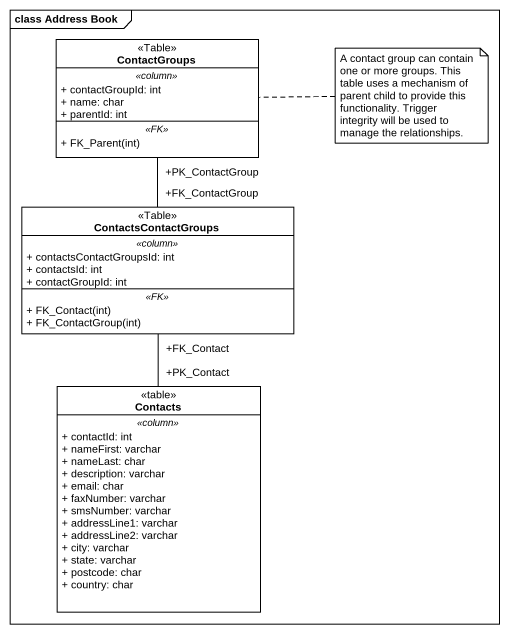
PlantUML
@startuml
mainframe class Address Book
hide circle
hide empty members
skinparam classAttributeIconSize 0
class ContactGroups <<Table>> {
  .. <<column>> ..
  + contactGroupId: int
  + name: char
  + parentId: int
  .. <<FK>> ..
  + FK_Parent(int)
}
class ContactsContactGroups <<Table>> {
  .. <<column>> ..
  + contactsContactGroupsId: int
  + contactsId: int
  + contactGroupId: int
  .. <<FK>> ..
  + FK_Contact(int)
  + FK_ContactGroup(int)
}
class Contacts <<table>> {
  .. <<column>> ..
  + contactId: int
  + nameFirst: varchar
  + nameLast: char
  + description: varchar
  + email: char
  + faxNumber: varchar
  + smsNumber: varchar
  + addressLine1: varchar
  + addressLine2: varchar
  + city: varchar
  + state: varchar
  + postcode: char
  + country: char
}
ContactsContactGroups "+FK_ContactGroup" -up- "+PK_ContactGroup" ContactGroups
ContactsContactGroups "+FK_Contact" -- "+PK_Contact" Contacts
note right of ContactGroups : A contact group can contain one or more groups. This table uses a mechanism of parent child to provide this functionality. Trigger integrity will be used to manage the relationships.
@enduml
